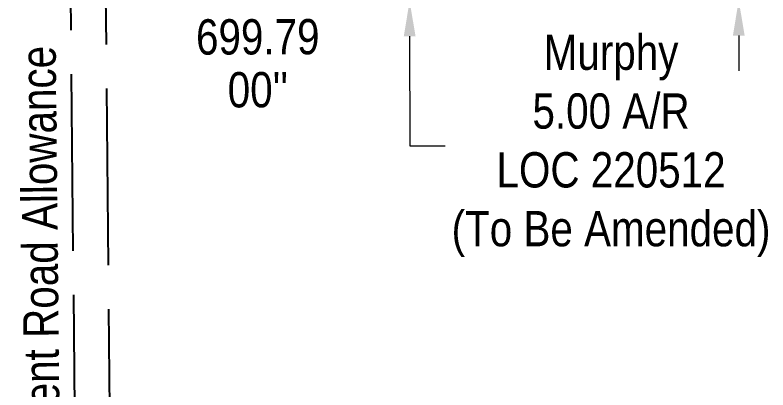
# Model space of a CAD drawing. Extents: x 538089 to 546766, y 6046620 to 6052605.
# Drawn here: x 543950.9 to 544164.4, y 6047910.9 to 6048017.1 of the extents above; entities that cross this region are included whole.
import ezdxf
from ezdxf.enums import TextEntityAlignment as Align

# ---------------------------------------------------------------- set-up
doc = ezdxf.new("R2010")
doc.units = 0
doc.header["$LTSCALE"] = 5
doc.linetypes.add('foc-UNSURVEYED', pattern=[12.5, 10, -2.5])
doc.layers.add('C-AR-T', color=13, linetype='Continuous', lineweight=9)
doc.layers.add('C-RW-T', color=13, linetype='Continuous', lineweight=9)
for name, color, linetype in [('L-BD', 7, 'Continuous'), ('L-ROAD-T', 7, 'Continuous'), ('L-USEC', 7, 'foc-UNSURVEYED')]:
    doc.layers.add(name, color=color, linetype=linetype)
doc.styles.add('80CG', font='ARIALN.TTF', dxfattribs={"height": 10})
doc.styles.add('80L', font='ARIALN.TTF', dxfattribs={"height": 10})
doc.dimstyles.new('Compass 5 000', dxfattribs={"dimscale": 5, "dimtxt": 9, "dimasz": 2, "dimexe": 0.2, "dimexo": 0.0625, "dimgap": 0.5, "dimtad": 0, "dimtih": 1, "dimtoh": 1, "dimzin": 0, "dimdsep": 46, "dimtxsty": '80CG', "dimcen": 0.1, "dimse1": 1, "dimse2": 1, "dimclrd": 256, "dimclrt": 256, "dimaunit": 1, "dimadec": 4, "dimazin": 0, "dimtfac": 0.06, "dimtofl": 0, "dimtmove": 0, "dimatfit": 1, "dimfxl": 0.2, "dimtolj": 1, "dimtzin": 0, "dimlwd": -1, "dimarcsym": 0})

# ---------------------------------------------------------------- blocks, each defined once
blk = doc.blocks.new('*D494')
at = {"layer": 'C-AR-T', "transparency": 16777216}
for p, q in [((544062.77, 6048036.09), (544062.75, 6048046.09)), ((544062.83, 6048011.09), (544062.91, 6047980.07)), ((544062.91, 6047980.07), (544072.91, 6047980.07))]:
    blk.add_line(p, q, dxfattribs=at)
for points in [[(544064.44, 6048036.09), (544061.11, 6048036.08), (544062.8, 6048026.09)], [(544064.5, 6048011.09), (544061.17, 6048011.09), (544062.81, 6048021.09)]]:
    blk.add_solid(points, dxfattribs=at)
at = {"layer": 'C-AR-T', "transparency": 16777216, "insert": (544119.93, 6047980.07), "char_height": 10, "attachment_point": 5, "style": '80CG'}
blk.add_mtext('\\A1;Murphy\\P5.00 A/R\\PLOC 220512\\P(To Be Amended)', dxfattribs=at)
blk = doc.blocks.new('*D568')
at = {"layer": 'C-RW-T', "transparency": 16777216}
for p, q in [((544155.96, 6048085.48), (544145.96, 6048085.48)), ((544156.05, 6048051.28), (544155.96, 6048085.48)), ((544156.15, 6048011.3), (544156.18, 6048001.3))]:
    blk.add_line(p, q, dxfattribs=at)
for points in [[(544157.72, 6048051.29), (544154.38, 6048051.28), (544156.08, 6048041.28)], [(544157.82, 6048011.3), (544154.49, 6048011.29), (544156.13, 6048021.3)]]:
    blk.add_solid(points, dxfattribs=at)
at = {"layer": 'C-RW-T', "transparency": 16777216, "insert": (544106.42, 6048085.48), "char_height": 10, "attachment_point": 5, "style": '80CG'}
blk.add_mtext('\\A1;Murphy\\P20.00 P/L R/W\\PPLA 210508', dxfattribs=at)

msp = doc.modelspace()

# ---------------------------------------------------------------- linework, layer by layer
at = {"layer": 'L-USEC'}
for p, q in [((543962.628, 6048437.79), (543970.434, 6047633.677)), ((543980.473, 6047633.767), (543972.666, 6048437.864))]:
    msp.add_line(p, q, dxfattribs=at)

# ---------------------------------------------------------------- texts
at = {"layer": 'L-BD', "color": 2, "style": '80L'}
for s, p in [('699.79', (544019.763, 6048010.948)), ("00''", (544019.802, 6047995.956))]:
    msp.add_text(s, height=9.9948, rotation=0.1493, dxfattribs=at).set_placement(p, align=Align.MIDDLE)

# ---------------------------------------------------------------- dimensions: what is measured, and where the dimension line sits
at = {"layer": 'C-AR-T', "color": 2}
dim = msp.add_linear_dim(base=(544062.81, 6048021.09), p1=(544091.685, 6048026.159), p2=(544091.697, 6048021.162), angle=270.14101, text='Murphy\\P5.00 A/R\\PLOC 220512\\P(To Be Amended)', dimstyle='Compass 5 000', dxfattribs=at)
dim.commit()
dim.dimension.update_dxf_attribs({"geometry": '*D494', "text_midpoint": (544119.927, 6047980.073), "dimtype": 161})
at = {"layer": 'C-RW-T', "color": 6}
dim = msp.add_linear_dim(base=(544156.075, 6048041.285), p1=(544156.662, 6048021.297), p2=(544156.61, 6048041.286), angle=90.15008, text='Murphy\\P20.00 P/L R/W\\PPLA 210508', dimstyle='Compass 5 000', dxfattribs=at)
dim.commit()
dim.dimension.update_dxf_attribs({"geometry": '*D568', "text_midpoint": (544106.42, 6048085.48), "dimtype": 161})

# ---------------------------------------------------------------- next in the draw order: texts
at = {"layer": 'L-ROAD-T', "insert": (543953.463, 6047908.359), "char_height": 10, "width": 200.63581, "attachment_point": 2, "rotation": 90.57639, "style": '80L', "bg_fill": 3, "box_fill_scale": 1.15, "bg_fill_color": 256, "bg_fill_true_color": 256, "bg_fill_transparency": 0}
msp.add_mtext('Theoretic Government Road Allowance', dxfattribs=at)

doc.saveas('drawing.dxf')
